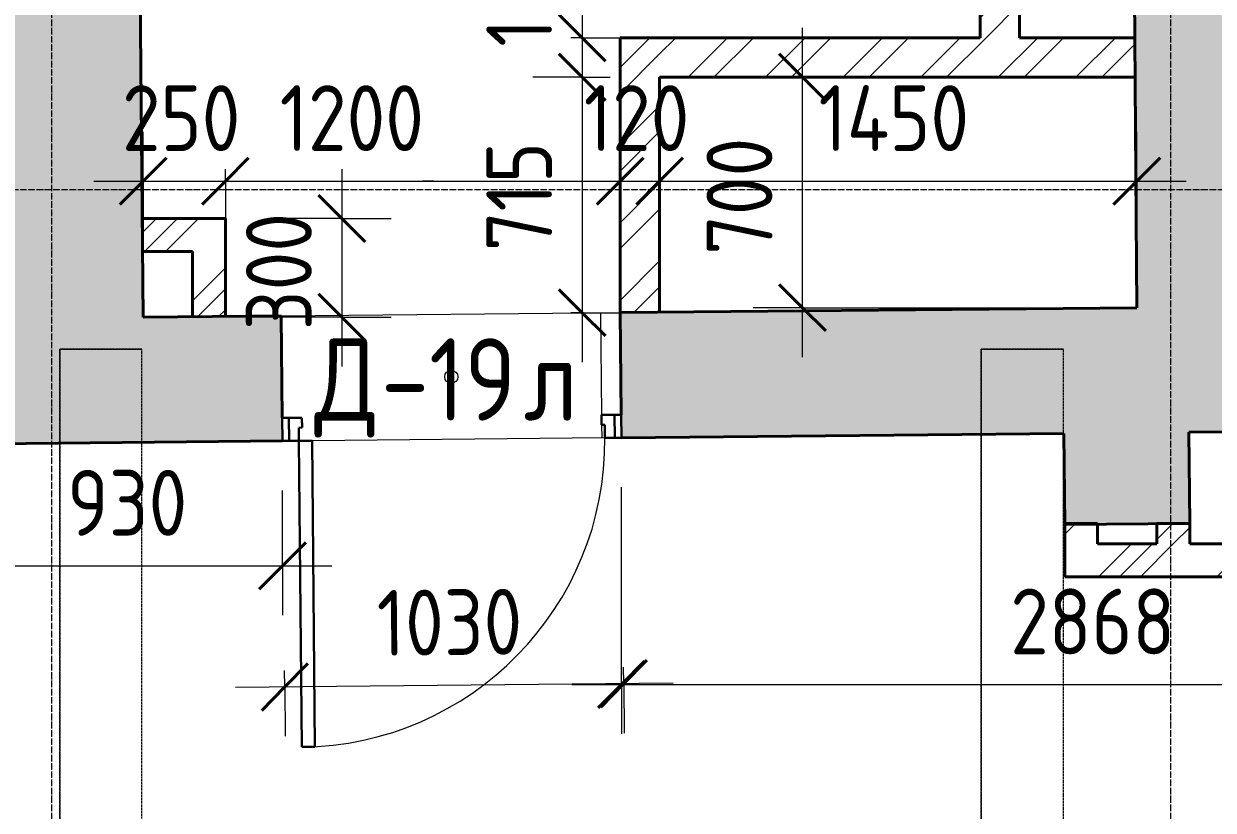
# Model space of a CAD drawing. Header units: millimetres. Extents: x -11886 to 379896, y -8130 to 47743.
# Drawn here: x 38924 to 42539, y 11372 to 13761 of the extents above; entities that cross this region are included whole.
import ezdxf

# ---------------------------------------------------------------- set-up
doc = ezdxf.new("R2010")
doc.units = ezdxf.units.MM
doc.linetypes.add('ADSK_Линия сетки', pattern=[25, 20, -2.5, 0, -2.5])
doc.linetypes.add('ADSK_Сверху', pattern=[4.5, 3, -1.5])
doc.layers.add('Двери', color=5, linetype='Continuous', lineweight=18, true_color=0x0000ff)
doc.layers.add('Стены внутренние', color=5, linetype='Continuous', lineweight=18, true_color=0x0000ff)
for name, color, linetype, lineweight in [('Каркас', 7, 'Continuous', 18), ('Марки дверей', 7, 'Continuous', 20), ('Оси', 7, 'Continuous', 9), ('Размеры', 7, 'Continuous', 9), ('Размеры-100', 7, 'Continuous', 9)]:
    doc.layers.add(name, color=color, linetype=linetype, lineweight=lineweight)
doc.styles.add('GOST Common_1', font='GOST_Common.ttf', dxfattribs={"width": 0.9, "height": 200})
doc.styles.add('GOST Common_2', font='GOST_Common.ttf', dxfattribs={"width": 0.9, "height": 250})
doc.dimstyles.new('ADSK_Основной_2_мм', dxfattribs={"dimscale": 304.8, "dimtxt": 201.142999, "dimasz": 0.463911, "dimexe": 0.492126, "dimexo": 0.492126, "dimgap": 0.098425, "dimtad": 1, "dimdec": 1, "dimrnd": 0.1, "dimdsep": 46, "dimtxsty": 'GOST Common_1', "dimblk1": 'OBLIQUE', "dimblk2": 'OBLIQUE', "dimsah": 1, "dimcen": 0.09, "dimdle": 0.492126, "dimazin": 2, "dimtfac": 1, "dimtdec": 4, "dimtix": 1, "dimtmove": 0, "dimatfit": 3, "dimfxl": 1, "dimtvp": 1, "dimtolj": 1, "dimtzin": 0, "dimlwd": 20, "dimlwe": 20, "dimarcsym": 2})
doc.dimstyles.new('ADSK_Основной_2_мм_Округление_до_1_мм', dxfattribs={"dimscale": 304.8, "dimtxt": 201.142999, "dimasz": 0.463911, "dimexe": 0.492126, "dimexo": 0.492126, "dimgap": 0.098425, "dimtad": 1, "dimdec": 0, "dimdsep": 46, "dimtxsty": 'GOST Common_1', "dimblk1": 'OBLIQUE', "dimblk2": 'OBLIQUE', "dimsah": 1, "dimcen": 0.09, "dimdle": 0.492126, "dimazin": 2, "dimtfac": 1, "dimtdec": 4, "dimtix": 1, "dimtmove": 0, "dimatfit": 3, "dimfxl": 1, "dimtvp": 1, "dimtolj": 1, "dimtzin": 0, "dimlwd": 20, "dimlwe": 20, "dimarcsym": 2})
doc.dimstyles.new('ADSK_Основной_2_мм_Округление_до_1_мм_1', dxfattribs={"dimscale": 304.8, "dimtxt": 201.142999, "dimasz": 0.463911, "dimexe": 0.492126, "dimexo": 0.492126, "dimgap": 0.098425, "dimtad": 1, "dimdec": 0, "dimdsep": 46, "dimtxsty": 'GOST Common_1', "dimblk1": 'OBLIQUE', "dimblk2": 'OBLIQUE', "dimsah": 1, "dimcen": 0.09, "dimdle": 0.492126, "dimazin": 2, "dimtfac": 1, "dimtdec": 4, "dimtix": 1, "dimtmove": 1, "dimatfit": 3, "dimfxl": 1, "dimtvp": 1, "dimtolj": 1, "dimtzin": 0, "dimlwd": 20, "dimlwe": 20, "dimarcsym": 2})
pattern_1 = [(45, (0, 0), (-179.6051, 179.6051), []), (45, (63.5, 0), (0, 359.2102), []), (45, (-63.5, 0), (0, 359.2102), [])]
pattern_2 = [(45, (0, 0), (-117.8655, 117.8655), []), (45, (78.58, 0), (-117.8655, 117.8655), [])]

# ---------------------------------------------------------------- blocks, each defined once
blk = doc.blocks.new('AC_Дверь_Однопольная - Д-19л 1030х2200h-V210-01 План 1-го этажа маркировочный')
at = {"layer": 'Двери', "lineweight": 30}
for p, q in [((465, 1120), (425, 1120)), ((425, 1120), (425, 190)), ((465, 190), (465, 1120)), ((-495, 190), (-515, 190)), ((-515, 190), (-515, 120)), ((-465, 190), (-495, 190)), ((-495, 190), (-495, 120)), ((-495, 120), (-495, 190)), ((-465, 150), (-465, 190)), ((425, 190), (465, 190)), ((495, 190), (465, 190)), ((465, 190), (465, 150)), ((495, 120), (495, 190)), ((515, 190), (495, 190)), ((495, 190), (495, 120)), ((515, 120), (515, 190)), ((-455, 150), (-465, 150)), ((-455, 120), (-455, 150)), ((465, 150), (455, 150)), ((455, 150), (455, 120)), ((-515, 120), (-495, 120)), ((-495, 120), (-455, 120)), ((455, 120), (495, 120)), ((495, 120), (515, 120))]:
    blk.add_line(p, q, dxfattribs=at)
at = {"layer": 'Двери'}
blk.add_arc((465, 190), 930, 90, 180, dxfattribs=at)
blk = doc.blocks.new('ADSK_Марка_Дверь - Марка типа и комментарии-2020407-01 План 1-го этажа маркировочный')
at = {"layer": 'Марки дверей', "lineweight": 9}
blk.add_circle((0, 0), 0.2, dxfattribs=at)
blk = doc.blocks.new('DIMBLOCK40-01 План 1-го этажа маркировочный')
at = {"layer": 'Размеры-100', "lineweight": 40, "transparency": 16777216}
for p, q in [((40747.4, 11756.1), (40817.4, 11827.5)), ((39717.4, 11746.2), (39787.4, 11817.6)), ((40747.4, 11756.1), (40677.4, 11684.7)), ((39717.4, 11746.2), (39647.4, 11674.9))]:
    blk.add_line(p, q, dxfattribs=at)
at = {"layer": 'Размеры-100', "lineweight": 20, "transparency": 16777216}
for p, q in [((39717.4, 11746.2), (39716.9, 11796.3)), ((40747.4, 11756.1), (40746.9, 11806.1)), ((40897.4, 11757.6), (39567.4, 11744.8)), ((40747.4, 11756.1), (40748.8, 11606.1)), ((39717.4, 11746.2), (39718.9, 11596.3))]:
    blk.add_line(p, q, dxfattribs=at)
at = {"layer": 'Размеры-100', "color": 0, "lineweight": 20, "transparency": 16777216, "insert": (39996.1, 12040.3), "char_height": 200, "width": 560.473, "attachment_point": 1, "rotation": 0.5493, "line_spacing_factor": 1.022761, "style": 'GOST Common_1'}
blk.add_mtext('1030', dxfattribs=at)
blk = doc.blocks.new('_Oblique')
at = {"color": 0, "linetype": 'ByBlock', "lineweight": -2}
blk.add_line((-0.5, -0.5), (0.5, 0.5), dxfattribs=at)
blk = doc.blocks.new('DIMBLOCK157-01 План 1-го этажа маркировочный')
at = {"layer": 'Размеры-100', "lineweight": 20, "transparency": 16777216}
for p, q in [((41290.6, 12748.1), (41290.6, 13748.1)), ((41290.6, 13598.1), (41140.6, 13598.1)), ((41290.6, 13598.1), (41340.6, 13598.1)), ((41290.6, 12898.1), (41140.6, 12898.1)), ((41290.6, 12898.1), (42156.6, 12898.1))]:
    blk.add_line(p, q, dxfattribs=at)
at = {"layer": 'Размеры-100', "lineweight": 40, "transparency": 16777216}
for p, q in [((41290.6, 13598.1), (41219.9, 13668.8)), ((41290.6, 13598.1), (41361.3, 13527.4)), ((41290.6, 12898.1), (41219.9, 12968.8)), ((41290.6, 12898.1), (41361.3, 12827.4))]:
    blk.add_line(p, q, dxfattribs=at)
at = {"layer": 'Размеры-100', "color": 0, "lineweight": 20, "transparency": 16777216, "insert": (40999.2, 13058.9), "char_height": 200, "width": 454.106, "attachment_point": 1, "rotation": 90, "line_spacing_factor": 1.022761, "style": 'GOST Common_1'}
blk.add_mtext('700', dxfattribs=at)
blk = doc.blocks.new('DIMBLOCK163-01 План 1-го этажа маркировочный')
at = {"layer": 'Размеры-100', "lineweight": 40, "transparency": 16777216}
for p, q in [((40621.1, 15603), (40550.4, 15673.7)), ((40621.1, 15603), (40691.8, 15532.3)), ((40621.1, 13718.1), (40550.4, 13788.8)), ((40621.1, 13718.1), (40691.8, 13647.4))]:
    blk.add_line(p, q, dxfattribs=at)
at = {"layer": 'Размеры-100', "lineweight": 20, "transparency": 16777216}
for p, q in [((40621.1, 15603), (40513.3, 15603)), ((40621.1, 15603), (40621.1, 13718.1)), ((40621.1, 15603), (40771.1, 15603)), ((40621.1, 13718.1), (40586.6, 13718.1)), ((40621.1, 13718.1), (40771.1, 13718.1))]:
    blk.add_line(p, q, dxfattribs=at)
at = {"layer": 'Размеры-100', "color": 0, "lineweight": 20, "transparency": 16777216, "insert": (40329.8, 14427), "char_height": 200, "width": 560.473, "attachment_point": 1, "rotation": 90, "line_spacing_factor": 1.022761, "style": 'GOST Common_1'}
blk.add_mtext('1885', dxfattribs=at)
blk = doc.blocks.new('DIMBLOCK164-01 План 1-го этажа маркировочный')
at = {"layer": 'Размеры-100', "lineweight": 20, "transparency": 16777216}
for p, q in [((40621.1, 14031.8), (40621.1, 13690.9)), ((40621.1, 13718.1), (40586.6, 13718.1)), ((40621.1, 13718.1), (40621.1, 13598.1)), ((40621.1, 13718.1), (40771.1, 13718.1)), ((40621.1, 13690.9), (40621.1, 13658.1)), ((40621.1, 13598.1), (40471.1, 13598.1)), ((40621.1, 13598.1), (40706.6, 13598.1))]:
    blk.add_line(p, q, dxfattribs=at)
at = {"layer": 'Размеры-100', "lineweight": 40, "transparency": 16777216}
for p, q in [((40621.1, 13718.1), (40550.4, 13788.8)), ((40621.1, 13718.1), (40691.8, 13647.4)), ((40621.1, 13598.1), (40550.4, 13668.8)), ((40621.1, 13598.1), (40691.8, 13527.4))]:
    blk.add_line(p, q, dxfattribs=at)
at = {"layer": 'Размеры-100', "color": 0, "lineweight": 20, "transparency": 16777216, "insert": (40329.8, 13690.9), "char_height": 200, "width": 409.104, "attachment_point": 1, "rotation": 90, "line_spacing_factor": 1.022761, "style": 'GOST Common_1'}
blk.add_mtext('120', dxfattribs=at)
blk = doc.blocks.new('DIMBLOCK165-01 План 1-го этажа маркировочный')
at = {"layer": 'Размеры-100', "lineweight": 40, "transparency": 16777216}
for p, q in [((40621.1, 13598.1), (40550.4, 13668.8)), ((40621.1, 13598.1), (40691.8, 13527.4)), ((40621.1, 12883), (40550.4, 12953.7)), ((40621.1, 12883), (40691.8, 12812.3))]:
    blk.add_line(p, q, dxfattribs=at)
at = {"layer": 'Размеры-100', "lineweight": 20, "transparency": 16777216}
for p, q in [((40621.1, 13598.1), (40471.1, 13598.1)), ((40621.1, 13598.1), (40621.1, 12733)), ((40621.1, 13598.1), (40706.6, 13598.1)), ((40621.1, 12883), (40586.6, 12883)), ((40621.1, 12883), (40771.1, 12883))]:
    blk.add_line(p, q, dxfattribs=at)
at = {"layer": 'Размеры-100', "color": 0, "lineweight": 20, "transparency": 16777216, "insert": (40329.8, 13070.1), "char_height": 200, "width": 409.104, "attachment_point": 1, "rotation": 90, "line_spacing_factor": 1.022761, "style": 'GOST Common_1'}
blk.add_mtext('715', dxfattribs=at)
blk = doc.blocks.new('DIMBLOCK167-01 План 1-го этажа маркировочный')
at = {"layer": 'Размеры-100', "lineweight": 20, "transparency": 16777216}
for p, q in [((39286.9, 13282.6), (39286.9, 13432.6)), ((39536.9, 13282.6), (39536.9, 13319.2)), ((39136.9, 13282.6), (39536.9, 13282.6)), ((39286.9, 13282.6), (39286.9, 13019.2)), ((39536.9, 13282.6), (39536.9, 13132.6))]:
    blk.add_line(p, q, dxfattribs=at)
at = {"layer": 'Размеры-100', "lineweight": 40, "transparency": 16777216}
for p, q in [((39286.9, 13282.6), (39357.6, 13353.3)), ((39536.9, 13282.6), (39607.6, 13353.3)), ((39286.9, 13282.6), (39216.2, 13211.9)), ((39536.9, 13282.6), (39466.2, 13211.9))]:
    blk.add_line(p, q, dxfattribs=at)
at = {"layer": 'Размеры-100', "color": 0, "lineweight": 20, "transparency": 16777216, "insert": (39222.7, 13573.9), "char_height": 200, "width": 454.106, "attachment_point": 1, "line_spacing_factor": 1.022761, "style": 'GOST Common_1'}
blk.add_mtext('250', dxfattribs=at)
blk = doc.blocks.new('DIMBLOCK168-01 План 1-го этажа маркировочный')
at = {"layer": 'Размеры-100', "lineweight": 20, "transparency": 16777216}
for p, q in [((40736.6, 13282.6), (40736.6, 13432.6)), ((39536.9, 13282.6), (39536.9, 13319.2)), ((39536.9, 13282.6), (40736.6, 13282.6)), ((39536.9, 13282.6), (39536.9, 13132.6)), ((39702, 13282.6), (40169.1, 13282.6)), ((40169.1, 13282.6), (40136.7, 13282.6)), ((40736.6, 13282.6), (40736.6, 13232.6))]:
    blk.add_line(p, q, dxfattribs=at)
at = {"layer": 'Размеры-100', "lineweight": 40, "transparency": 16777216}
for p, q in [((39536.9, 13282.6), (39607.6, 13353.3)), ((40736.6, 13282.6), (40807.3, 13353.3)), ((39536.9, 13282.6), (39466.2, 13211.9)), ((40736.6, 13282.6), (40665.9, 13211.9))]:
    blk.add_line(p, q, dxfattribs=at)
at = {"layer": 'Размеры-100', "color": 0, "lineweight": 20, "transparency": 16777216, "insert": (39702, 13573.9), "char_height": 200, "width": 560.473, "attachment_point": 1, "line_spacing_factor": 1.022761, "style": 'GOST Common_1'}
blk.add_mtext('1200', dxfattribs=at)
blk = doc.blocks.new('DIMBLOCK169-01 План 1-го этажа маркировочный')
at = {"layer": 'Размеры-100', "lineweight": 20, "transparency": 16777216}
for p, q in [((40736.6, 13282.6), (40736.6, 13432.6)), ((40856.6, 13282.6), (40856.6, 13432.6)), ((40736.6, 13282.6), (40856.6, 13282.6)), ((40736.6, 13282.6), (40736.6, 13232.6)), ((40856.6, 13282.6), (40856.6, 13232.6))]:
    blk.add_line(p, q, dxfattribs=at)
at = {"layer": 'Размеры-100', "lineweight": 40, "transparency": 16777216}
for p, q in [((40736.6, 13282.6), (40807.3, 13353.3)), ((40856.6, 13282.6), (40927.3, 13353.3)), ((40736.6, 13282.6), (40665.9, 13211.9)), ((40856.6, 13282.6), (40785.9, 13211.9))]:
    blk.add_line(p, q, dxfattribs=at)
at = {"layer": 'Размеры-100', "color": 0, "lineweight": 20, "transparency": 16777216, "insert": (40626.1, 13573.9), "char_height": 200, "width": 409.104, "attachment_point": 1, "line_spacing_factor": 1.022761, "style": 'GOST Common_1'}
blk.add_mtext('120', dxfattribs=at)
blk = doc.blocks.new('DIMBLOCK170-01 План 1-го этажа маркировочный')
at = {"layer": 'Размеры-100', "lineweight": 20, "transparency": 16777216}
for p, q in [((40856.6, 13282.6), (40856.6, 13432.6)), ((42306.6, 13282.6), (42306.6, 13432.6)), ((40856.6, 13282.6), (42456.6, 13282.6)), ((40856.6, 13282.6), (40856.6, 13232.6)), ((42306.6, 13282.6), (42306.6, 13048.1))]:
    blk.add_line(p, q, dxfattribs=at)
at = {"layer": 'Размеры-100', "lineweight": 40, "transparency": 16777216}
for p, q in [((40856.6, 13282.6), (40927.3, 13353.3)), ((42306.6, 13282.6), (42377.3, 13353.3)), ((40856.6, 13282.6), (40785.9, 13211.9)), ((42306.6, 13282.6), (42235.9, 13211.9))]:
    blk.add_line(p, q, dxfattribs=at)
at = {"layer": 'Размеры-100', "color": 0, "lineweight": 20, "transparency": 16777216, "insert": (41339.5, 13573.9), "char_height": 200, "width": 580.928, "attachment_point": 1, "line_spacing_factor": 1.022761, "style": 'GOST Common_1'}
blk.add_mtext('1450', dxfattribs=at)
blk = doc.blocks.new('DIMBLOCK174-01 План 1-го этажа маркировочный')
at = {"layer": 'Размеры-100', "lineweight": 20, "transparency": 16777216}
for p, q in [((38780.5, 12114.1), (38780.5, 12335.2)), ((39710.3, 12114.1), (39710.3, 12343.2)), ((38780.5, 12114.1), (39860.3, 12114.1)), ((38780.5, 12114.1), (38780.5, 11964.1)), ((39710.3, 12114.1), (39710.3, 11964.1))]:
    blk.add_line(p, q, dxfattribs=at)
at = {"layer": 'Размеры-100', "lineweight": 40, "transparency": 16777216}
for p, q in [((38780.5, 12114.1), (38851.2, 12184.8)), ((39710.3, 12114.1), (39781, 12184.8)), ((38780.5, 12114.1), (38709.8, 12043.4)), ((39710.3, 12114.1), (39639.6, 12043.4))]:
    blk.add_line(p, q, dxfattribs=at)
at = {"layer": 'Размеры-100', "color": 0, "lineweight": 20, "transparency": 16777216, "insert": (39056.2, 12405.4), "char_height": 200, "width": 454.106, "attachment_point": 1, "line_spacing_factor": 1.022761, "style": 'GOST Common_1'}
blk.add_mtext('930', dxfattribs=at)
blk = doc.blocks.new('DIMBLOCK209-01 План 1-го этажа маркировочный')
at = {"layer": 'Размеры-100', "lineweight": 20, "transparency": 16777216}
for p, q in [((40740.2, 11753.4), (40740.2, 12353.1)), ((43608.5, 11753.4), (43608.5, 11930.5)), ((40590.2, 11753.4), (43758.5, 11753.4)), ((40740.2, 11753.4), (40740.2, 11603.4)), ((43608.5, 11753.4), (43608.5, 11603.4))]:
    blk.add_line(p, q, dxfattribs=at)
at = {"layer": 'Размеры-100', "lineweight": 40, "transparency": 16777216}
for p, q in [((40740.2, 11753.4), (40810.9, 11824.1)), ((43608.5, 11753.4), (43679.2, 11824.1)), ((40740.2, 11753.4), (40669.5, 11682.7)), ((43608.5, 11753.4), (43537.8, 11682.7))]:
    blk.add_line(p, q, dxfattribs=at)
at = {"layer": 'Размеры-100', "color": 0, "lineweight": 20, "transparency": 16777216, "insert": (41922.1, 12044.8), "char_height": 200, "width": 605.475, "attachment_point": 1, "line_spacing_factor": 1.022761, "style": 'GOST Common_1'}
blk.add_mtext('2868', dxfattribs=at)
blk = doc.blocks.new('DIMBLOCK248-01 План 1-го этажа маркировочный')
at = {"layer": 'Размеры-100', "lineweight": 20, "transparency": 16777216}
for p, q in [((39890.8, 13319.2), (39890.8, 12719.2)), ((39890.8, 13169.2), (39686.9, 13169.2)), ((39890.8, 13169.2), (40040.8, 13169.2)), ((39890.8, 12869.2), (39436.9, 12869.2)), ((39890.8, 12869.2), (40040.8, 12869.2))]:
    blk.add_line(p, q, dxfattribs=at)
at = {"layer": 'Размеры-100', "lineweight": 40, "transparency": 16777216}
for p, q in [((39890.8, 13169.2), (39820.1, 13239.9)), ((39890.8, 13169.2), (39961.5, 13098.5)), ((39890.8, 12869.2), (39820.1, 12939.9)), ((39890.8, 12869.2), (39961.5, 12798.5))]:
    blk.add_line(p, q, dxfattribs=at)
at = {"layer": 'Размеры-100', "color": 0, "lineweight": 20, "transparency": 16777216, "insert": (39599.5, 12829.9), "char_height": 200, "width": 454.106, "attachment_point": 1, "rotation": 90, "line_spacing_factor": 1.022761, "style": 'GOST Common_1'}
blk.add_mtext('300', dxfattribs=at)

msp = doc.modelspace()

# ---------------------------------------------------------------- hatches: boundary and pattern name
at = {"layer": 'Стены внутренние', "true_color": 0xc0c0c0}
for points in [[(38780.55, 12484.28), (39290.53, 12489.17), (39214.54, 20424.06), (38704.51, 20424.06), (38780.52, 12487.83)], [(42306.57, 12898.1), (42686.55, 12901.74), (42630.34, 20425.48), (42250.35, 20422.64), (42295.71, 14351.75)], [(42087.68, 12239.16), (42467.66, 12243.03), (42464.84, 12519.6), (42084.86, 12515.96)]]:
    msp.add_hatch(color=9, dxfattribs=at).paths.add_polyline_path(points)
at = {"layer": 'Стены внутренние', "lineweight": 9}
h = msp.add_hatch(dxfattribs=at)
h.set_pattern_fill('FP_2', color=256, style=0, pattern_type=2)
h.set_pattern_definition(pattern_2)
h.paths.add_polyline_path([(41950.35, 13718.1), (41950.34, 15602.96), (41830.35, 15602.96), (41830.35, 13718.1)])
h = msp.add_hatch(dxfattribs=at)
h.set_pattern_fill('FP_2', color=256, style=0, pattern_type=2)
h.set_pattern_definition(pattern_2)
h.paths.add_polyline_path([(40736.57, 12883.05), (40856.57, 12884.2), (40856.57, 13718.1), (40736.57, 13718.1), (40736.57, 12898.1)])
h = msp.add_hatch(dxfattribs=at)
h.set_pattern_fill('FP_2', color=256, style=0, pattern_type=2)
h.set_pattern_definition(pattern_2)
h.paths.add_polyline_path([(41456.12, 13598.1), (42301.34, 13598.1), (42300.44, 13718.1), (40856.57, 13718.1), (40856.57, 13598.1), (41177.43, 13598.1)])
h = msp.add_hatch(dxfattribs=at)
h.set_pattern_fill('FP_3', color=256, style=0, pattern_type=2)
h.set_pattern_definition(pattern_1)
h.paths.add_polyline_path([(39436.89, 13069.15), (39436.89, 13169.15), (39284.02, 13169.15), (39284.97, 13069.15), (39286.89, 13069.15)])
h = msp.add_hatch(dxfattribs=at)
h.set_pattern_fill('FP_3', color=256, style=0, pattern_type=2)
h.set_pattern_definition(pattern_1)
h.paths.add_polyline_path([(39436.89, 12870.59), (39536.89, 12871.55), (39536.89, 13169.15), (39436.89, 13169.15), (39436.89, 12871.55)])
at = {"layer": 'Стены внутренние', "true_color": 0xc0c0c0}
h = msp.add_hatch(color=9, dxfattribs=at)
h.paths.add_polyline_path([(39290.53, 12489.17), (39710.26, 12493.19), (39706.62, 12873.17), (39286.89, 12869.15), (39289.04, 12644.36)])
h.paths.add_polyline_path([(40740.21, 12503.07), (42971.86, 12524.46), (42968.22, 12904.44), (40736.57, 12883.05), (40739.54, 12573.06)])
at = {"layer": 'Стены внутренние', "lineweight": 9}
h = msp.add_hatch(dxfattribs=at)
h.set_pattern_fill('FP_3', color=256, style=0, pattern_type=2)
h.set_pattern_definition(pattern_1)
h.paths.add_polyline_path([(42087.64, 12080.45), (42187.64, 12080.45), (42187.64, 12240.17), (42087.68, 12239.16), (42087.64, 12180.45)])
h = msp.add_hatch(dxfattribs=at)
h.set_pattern_fill('FP_3', color=256, style=0, pattern_type=2)
h.set_pattern_definition(pattern_1)
h.paths.add_polyline_path([(42467.66, 12180.45), (42467.66, 12243.03), (42367.66, 12242.01), (42367.66, 12180.45), (42464.84, 12180.45)])
h = msp.add_hatch(dxfattribs=at)
h.set_pattern_fill('FP_3', color=256, style=0, pattern_type=2)
h.set_pattern_definition(pattern_1)
h.paths.add_polyline_path([(43508.48, 12080.45), (43508.48, 12180.45), (42187.64, 12180.45), (42187.64, 12080.45), (43406.9, 12080.45)])

# ---------------------------------------------------------------- linework, layer by layer
at = {"layer": 'Каркас', "color": 253, "linetype": 'ADSK_Сверху', "true_color": 0xb2b2b2}
for p, q in [((39033.48, 12772.44), (39283.48, 12772.44)), ((39033.48, 12772.44), (39033.48, 8927)), ((39283.48, 8927), (39283.48, 12772.44)), ((41833.48, 12772.44), (42083.48, 12772.44)), ((41833.48, 12772.44), (41833.48, 8927)), ((42083.48, 10732.36), (42083.48, 12772.44))]:
    msp.add_line(p, q, dxfattribs=at)
at = {"layer": 'Каркас', "color": 253, "linetype": 'ADSK_Сверху', "true_color": 0xaaaaaa}
for p, q in [((39283.48, 12772.44), (39033.48, 12772.44)), ((39033.48, 8927), (39033.48, 12772.44)), ((39283.48, 8927), (39283.48, 12772.44)), ((42083.48, 12772.44), (41833.48, 12772.44)), ((41833.48, 8927), (41833.48, 12772.44)), ((42083.48, 10732.36), (42083.48, 12772.44))]:
    msp.add_line(p, q, dxfattribs=at)
at = {"layer": 'Оси', "linetype": 'ADSK_Линия сетки'}
for p, q in [((39009.91, -7330.38), (39009.91, 21668.8)), ((42409.91, -7330.38), (42409.91, 21668.8)), ((-11086.22, 13256.79), (57141.72, 13256.79))]:
    msp.add_line(p, q, dxfattribs=at)
at = {"layer": 'Стены внутренние', "color": 18, "lineweight": 40, "true_color": 0x000000}
for p, q in [((39286.89, 12869.15), (39214.54, 20424.06)), ((42250.35, 20422.64), (42306.57, 12898.1)), ((41830.35, 15602.96), (41830.35, 13718.1)), ((41950.35, 13718.1), (41950.35, 15602.96)), ((40736.57, 13718.1), (40736.57, 12883.05)), ((41830.35, 13718.1), (40736.57, 13718.1)), ((42300.44, 13718.1), (41950.35, 13718.1)), ((40856.57, 12884.2), (40856.57, 13598.1)), ((40856.57, 13598.1), (42301.34, 13598.1)), ((39536.89, 13169.15), (39284.02, 13169.15)), ((39536.89, 12871.55), (39536.89, 13169.15)), ((39284.97, 13069.15), (39436.89, 13069.15)), ((39436.89, 13069.15), (39436.89, 12870.59)), ((39706.62, 12873.17), (39286.89, 12869.15)), ((39709.59, 12563.19), (39706.62, 12873.17)), ((42306.57, 12898.1), (40736.57, 12883.05)), ((40736.57, 12883.05), (40739.54, 12573.06)), ((40740.21, 12503.07), (42084.86, 12515.96)), ((42084.86, 12515.96), (42087.68, 12239.16)), ((42464.84, 12519.6), (43609.06, 12530.57)), ((42467.66, 12243.03), (42464.84, 12519.6)), ((38780.55, 12484.28), (39710.26, 12493.19)), ((42187.64, 12243.04), (42087.64, 12243.04)), ((42087.64, 12243.04), (42087.64, 12080.45)), ((42087.68, 12239.16), (42467.66, 12243.03)), ((42187.64, 12180.45), (42187.64, 12243.04)), ((42467.66, 12243.04), (42367.66, 12243.04)), ((42367.66, 12243.04), (42367.66, 12180.45)), ((42467.66, 12180.45), (42467.66, 12243.04)), ((42367.66, 12180.45), (42187.64, 12180.45)), ((42946.96, 12180.45), (42467.66, 12180.45)), ((42087.64, 12080.45), (43608.48, 12080.45))]:
    msp.add_line(p, q, dxfattribs=at)
at = {"layer": 'Стены внутренние', "color": 18, "true_color": 0x000000}
for p, q in [((39706.62, 12873.17), (40736.57, 12883.05)), ((40676.88, 12882.48), (40679.85, 12572.49)), ((40680.14, 12542.49), (40680.52, 12502.49)), ((40690.21, 12502.59), (39800.25, 12494.05))]:
    msp.add_line(p, q, dxfattribs=at)

# ---------------------------------------------------------------- block references
at = {"layer": 'Двери', "rotation": 180.5492755352822}
msp.add_blockref('AC_Дверь_Однопольная - Д-19л 1030х2200h-V210-01 План 1-го этажа маркировочный', (40223.41, 12688.12), dxfattribs=at)
at = {"layer": 'Марки дверей', "xscale": 99.99999999999993, "yscale": 99.99999999999993, "zscale": 99.99999999999993}
msp.add_blockref('ADSK_Марка_Дверь - Марка типа и комментарии-2020407-01 План 1-го этажа маркировочный', (40223.41, 12688.12), dxfattribs=at)

# ---------------------------------------------------------------- texts
at = {"layer": 'Марки дверей', "lineweight": 9, "char_height": 250, "attachment_point": 1, "style": 'GOST Common_2'}
for s, insert, width in [('\\fGOST Common|b0|i0|c204|p34|;\\W.9;Д', (39807.43, 12805.13), 245.3164), ('-19', (40009.84, 12805.13), 526.7087), ('\\fGOST Common|b0|i0|c204|p34|;\\W.9;л', (40444.42, 12805.13), 194.8101)]:
    msp.add_mtext(s, dxfattribs=dict(at, insert=insert, width=width))

# ---------------------------------------------------------------- dimensions: what is measured, and where the dimension line sits
at = {"layer": 'Размеры', "lineweight": 20}
for base, p1, p2, angle, dimstyle, override, picture, middle in [((40621.13, 13718.1), (40663.34, 15602.96), (40736.57, 13718.1), 90, 'ADSK_Основной_2_мм_Округление_до_1_мм', {"dimpost": '<>', "dimfxl": 1886.284176}, 'DIMBLOCK163-01 План 1-го этажа маркировочный', (40491.13, 14660.53)), ((41290.58, 13598.1), (42306.57, 12898.1), (41190.59, 13598.1), 90, 'ADSK_Основной_2_мм', {"dimpost": '<>', "dimfxl": 1317.345763}, 'DIMBLOCK157-01 План 1-го этажа маркировочный', (41160.58, 13248.1)), ((40621.13, 12883.05), (40856.57, 13598.1), (40736.57, 12883.05), 90, 'ADSK_Основной_2_мм_Округление_до_1_мм', {"dimpost": '<>', "dimfxl": 725.050817}, 'DIMBLOCK165-01 План 1-го этажа маркировочный', (40491.13, 13240.57)), ((39890.82, 12869.15), (39536.89, 13169.15), (39286.89, 12869.15), 90, 'ADSK_Основной_2_мм_Округление_до_1_мм', {"dimpost": '<>', "dimfxl": 390.512484}, 'DIMBLOCK248-01 План 1-го этажа маркировочный', (39760.82, 13019.15)), ((39717.42, 11746.25), (40748.33, 11656.14), (39718.38, 11646.27), 0.54928, 'ADSK_Основной_2_мм_Округление_до_1_мм', {"dimpost": '<>', "dimfxl": 1030}, 'DIMBLOCK40-01 План 1-го этажа маркировочный', (40231.15, 11881.18))]:
    dim = msp.add_linear_dim(base=base, p1=p1, p2=p2, angle=angle, dimstyle=dimstyle, override=override, dxfattribs=at)
    dim.commit()
    dim.dimension.update_dxf_attribs({"geometry": picture, "text_midpoint": middle})
dim = msp.add_linear_dim(base=(40621.13, 13598.1), p1=(40736.57, 13718.1), p2=(40856.57, 13598.1), angle=90, dimstyle='ADSK_Основной_2_мм_Округление_до_1_мм_1', override={"dimpost": '<>', "dimfxl": 169.705627}, dxfattribs=at)
dim.commit()
dim.dimension.update_dxf_attribs({"geometry": 'DIMBLOCK164-01 План 1-го этажа маркировочный', "text_midpoint": (40463.1, 13895.43), "dimtype": 160, "text_rotation": 90})
for base, p1, p2, override, picture, middle in [((39536.89, 13282.58), (39286.89, 12869.15), (39536.89, 13169.15), {"dimpost": '<>', "dimfxl": 390.512484}, 'DIMBLOCK167-01 План 1-го этажа маркировочный', (39411.89, 13412.58)), ((40856.57, 13282.58), (40736.57, 13382.56), (40856.57, 13382.56), {"dimpost": '<>', "dimfxl": 120}, 'DIMBLOCK169-01 План 1-го этажа маркировочный', (40796.57, 13412.58)), ((42306.57, 13282.58), (40856.57, 13382.56), (42306.57, 12898.1), {"dimpost": '<>', "dimfxl": 1528.792393}, 'DIMBLOCK170-01 План 1-го этажа маркировочный', (41581.57, 13412.58)), ((39710.26, 12114.07), (38780.52, 12485.24), (39710.26, 12493.19), {"dimpost": '<>', "dimfxl": 929.776348}, 'DIMBLOCK174-01 План 1-го этажа маркировочный', (39245.39, 12244.07)), ((43608.48, 11753.45), (40740.21, 12503.07), (43608.48, 12080.45), {"dimpost": '<>', "dimfxl": 2899.238118}, 'DIMBLOCK209-01 План 1-го этажа маркировочный', (42174.35, 11883.45))]:
    dim = msp.add_linear_dim(base=base, p1=p1, p2=p2, dimstyle='ADSK_Основной_2_мм_Округление_до_1_мм', override=override, dxfattribs=at)
    dim.commit()
    dim.dimension.update_dxf_attribs({"geometry": picture, "text_midpoint": middle})
dim = msp.add_linear_dim(base=(40736.57, 13282.58), p1=(39536.89, 13169.15), p2=(40736.57, 13382.56), dimstyle='ADSK_Основной_2_мм_Округление_до_1_мм_1', override={"dimpost": '<>', "dimfxl": 1218.515039}, dxfattribs=at)
dim.commit()
dim.dimension.update_dxf_attribs({"geometry": 'DIMBLOCK168-01 План 1-го этажа маркировочный', "text_midpoint": (39982.29, 13440.61), "dimtype": 160})

doc.saveas('drawing.dxf')
